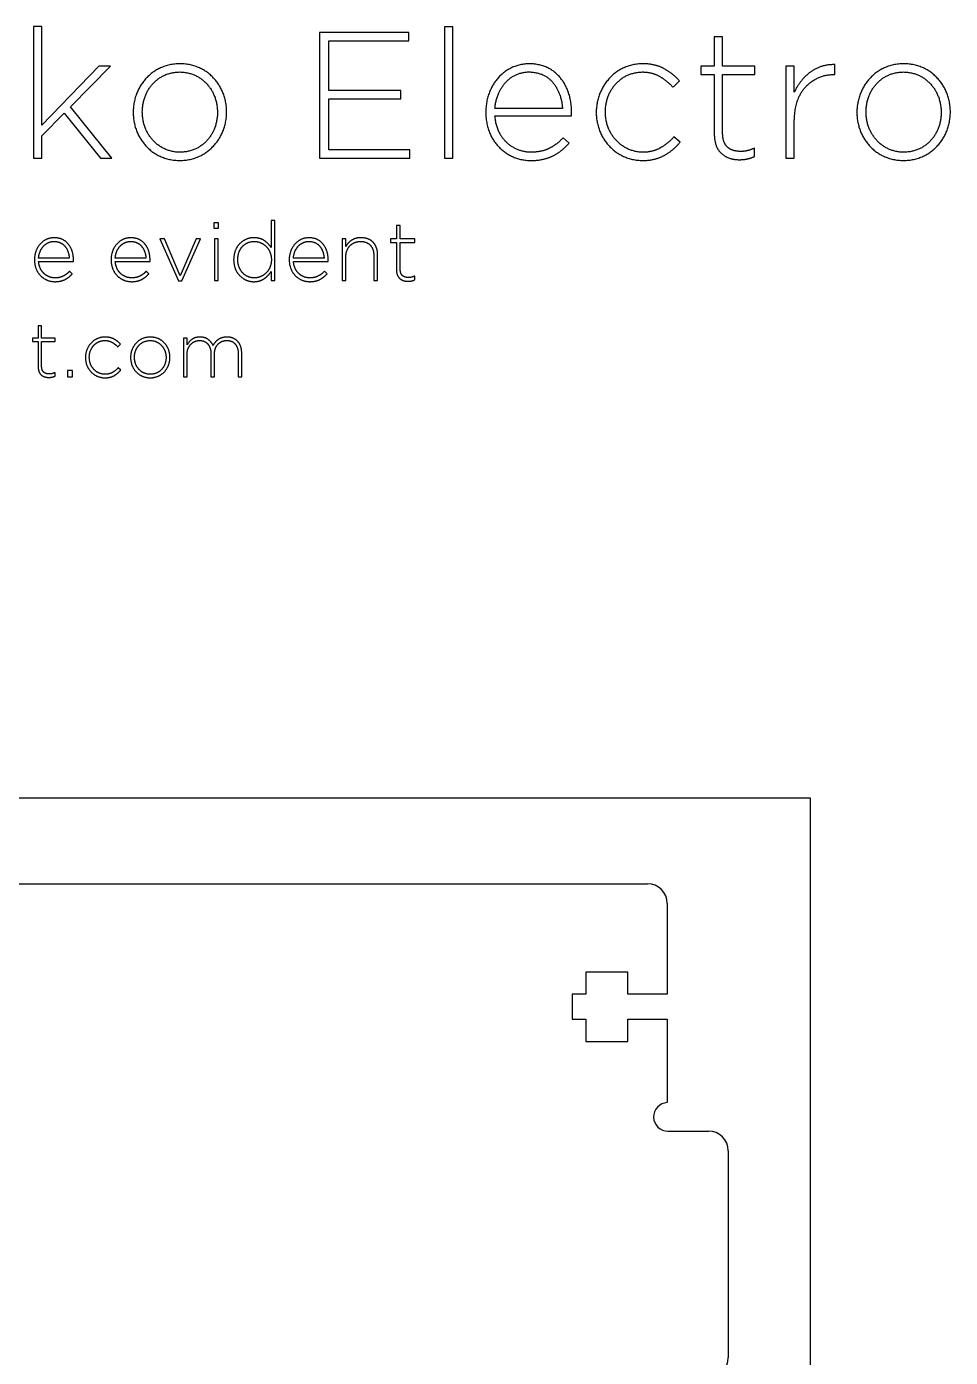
# Model space of a CAD drawing. Header units: millimetres. Extents: x -7 to 1784, y -327 to 394.
# Drawn here: x 164.5 to 300.6, y 197.6 to 393.6 of the extents above; entities that cross this region are included whole.
import ezdxf

# ---------------------------------------------------------------- set-up
doc = ezdxf.new("R2010")
doc.units = ezdxf.units.MM
doc.header["$MEASUREMENT"] = 0
for name, color, linetype, true_color in [('Attribution', 18, 'Continuous', 0x000000), ('Material', 18, 'Continuous', 0x000000), ('Profile outside 6mm deep', 12, 'Continuous', 0xc80000)]:
    doc.layers.add(name, color=color, linetype=linetype, true_color=true_color)

msp = doc.modelspace()

# ---------------------------------------------------------------- linework, layer by layer
at = {"layer": 'Attribution'}
for p, q in [((165.58, 393.64), (165.58, 374.28)), ((166.8, 393.64), (165.58, 393.64)), ((166.8, 379.14), (166.8, 393.64)), ((207.69, 392.78), (207.69, 374.28)), ((220.86, 392.78), (207.69, 392.78)), ((220.86, 391.55), (220.86, 392.78)), ((226.08, 393.63), (226.08, 374.28)), ((227.31, 393.63), (226.08, 393.63)), ((227.31, 374.28), (227.31, 393.63)), ((265.83, 392.12), (265.83, 387.8)), ((267.06, 392.12), (265.83, 392.12)), ((267.06, 387.8), (267.06, 392.12)), ((209.04, 391.55), (220.86, 391.55)), ((209.04, 384.21), (209.04, 391.55)), ((175.18, 387.81), (166.8, 379.14)), ((170.99, 381.81), (176.9, 387.81)), ((176.9, 387.81), (175.18, 387.81)), ((263.87, 387.8), (263.87, 386.59)), ((265.83, 387.8), (263.87, 387.8)), ((263.87, 386.59), (265.83, 386.59)), ((265.83, 386.59), (265.83, 377.75)), ((271.81, 387.8), (267.06, 387.8)), ((267.06, 386.59), (271.81, 386.59)), ((267.06, 377.88), (267.06, 386.59)), ((271.81, 386.59), (271.81, 387.8)), ((276.39, 387.81), (276.39, 374.28)), ((277.62, 387.81), (276.39, 387.81)), ((277.62, 383.97), (277.62, 387.81)), ((283.48, 386.59), (283.61, 386.59)), ((283.61, 386.59), (283.61, 388.04)), ((219.67, 384.21), (209.04, 384.21)), ((219.67, 382.98), (219.67, 384.21)), ((259.76, 384.71), (260.69, 385.67)), ((209.04, 382.98), (219.67, 382.98)), ((209.04, 375.51), (209.04, 382.98)), ((166.8, 377.57), (170.09, 380.89)), ((170.09, 380.89), (175.44, 374.28)), ((177.09, 374.28), (170.99, 381.81)), ((180.24, 381.04), (180.24, 380.99)), ((181.59, 381.04), (181.59, 381.1)), ((192.66, 381.04), (192.66, 380.99)), ((194.01, 381.04), (194.01, 381.1)), ((232.17, 381.02), (232.17, 380.97)), ((243.47, 381.6), (233.52, 381.6)), ((233.52, 380.49), (244.8, 380.49)), ((248.44, 381.04), (248.44, 380.99)), ((249.79, 381.04), (249.79, 381.1)), ((286.83, 381.04), (286.83, 380.99)), ((288.18, 381.04), (288.18, 381.1)), ((299.25, 381.04), (299.25, 380.99)), ((300.61, 381.04), (300.61, 381.1)), ((277.62, 374.28), (277.62, 379.83)), ((166.8, 374.28), (166.8, 377.57)), ((244.44, 376.47), (243.57, 377.27)), ((260.79, 376.6), (259.89, 377.41)), ((221, 375.51), (209.04, 375.51)), ((221, 374.28), (221, 375.51)), ((271.75, 374.51), (271.75, 375.73)), ((165.58, 374.28), (166.8, 374.28)), ((175.44, 374.28), (177.09, 374.28)), ((207.69, 374.28), (221, 374.28)), ((226.08, 374.28), (227.31, 374.28)), ((276.39, 374.28), (277.62, 374.28)), ((192.11, 364.76), (192.11, 363.97)), ((192.83, 364.76), (192.11, 364.76)), ((192.83, 363.97), (192.83, 364.76)), ((200.57, 365.06), (200.57, 361.09)), ((201.13, 365.06), (200.57, 365.06)), ((201.13, 356.24), (201.13, 365.06)), ((192.11, 363.97), (192.83, 363.97)), ((219.02, 364.34), (219.02, 362.38)), ((219.58, 364.34), (219.02, 364.34)), ((219.58, 362.38), (219.58, 364.34)), ((184.16, 362.39), (186.91, 356.19)), ((184.84, 362.39), (184.16, 362.39)), ((187.17, 356.91), (184.84, 362.39)), ((189.51, 362.39), (187.17, 356.91)), ((187.42, 356.19), (190.18, 362.39)), ((190.18, 362.39), (189.51, 362.39)), ((192.22, 362.39), (192.22, 356.24)), ((192.78, 362.39), (192.22, 362.39)), ((192.78, 356.24), (192.78, 362.39)), ((211.01, 362.39), (211.01, 356.24)), ((211.57, 362.39), (211.01, 362.39)), ((211.57, 361.25), (211.57, 362.39)), ((218.13, 362.38), (218.13, 361.83)), ((219.02, 362.38), (218.13, 362.38)), ((218.13, 361.83), (219.02, 361.83)), ((219.02, 361.83), (219.02, 357.82)), ((221.73, 362.38), (219.58, 362.38)), ((219.58, 361.83), (221.73, 361.83)), ((219.58, 357.88), (219.58, 361.83)), ((221.73, 361.83), (221.73, 362.38)), ((165.7, 359.3), (165.7, 359.28)), ((170.83, 359.56), (166.31, 359.56)), ((166.31, 359.06), (171.44, 359.06)), ((176.98, 359.3), (176.98, 359.28)), ((182.12, 359.56), (177.6, 359.56)), ((177.6, 359.06), (182.72, 359.06)), ((195.04, 359.33), (195.04, 359.31)), ((195.65, 359.31), (195.65, 359.34)), ((200.6, 359.33), (200.6, 359.3)), ((203.22, 359.3), (203.22, 359.28)), ((208.36, 359.56), (203.84, 359.56)), ((203.84, 359.06), (208.96, 359.06)), ((211.57, 356.24), (211.57, 359.8)), ((215.69, 359.9), (215.69, 356.24)), ((216.25, 356.24), (216.25, 360.01)), ((171.27, 357.23), (170.88, 357.6)), ((182.56, 357.23), (182.16, 357.6)), ((200.57, 357.59), (200.57, 356.24)), ((208.8, 357.23), (208.4, 357.6)), ((221.71, 356.35), (221.71, 356.9)), ((186.91, 356.19), (187.42, 356.19)), ((192.22, 356.24), (192.78, 356.24)), ((200.57, 356.24), (201.13, 356.24)), ((211.01, 356.24), (211.57, 356.24)), ((215.69, 356.24), (216.25, 356.24)), ((166.25, 349.58), (166.25, 347.76)), ((166.76, 349.58), (166.25, 349.58)), ((166.76, 347.76), (166.76, 349.58)), ((165.42, 347.76), (165.42, 347.26)), ((166.25, 347.76), (165.42, 347.76)), ((165.42, 347.26), (166.25, 347.26)), ((166.25, 347.26), (166.25, 343.53)), ((168.76, 347.76), (166.76, 347.76)), ((166.76, 347.26), (168.76, 347.26)), ((166.76, 343.59), (166.76, 347.26)), ((168.76, 347.26), (168.76, 347.76)), ((187.66, 347.77), (187.66, 342.07)), ((188.17, 347.77), (187.66, 347.77)), ((188.17, 346.76), (188.17, 347.77)), ((177.98, 346.46), (178.37, 346.87)), ((188.17, 342.07), (188.17, 345.36)), ((191.69, 345.5), (191.69, 342.07)), ((192.2, 342.07), (192.2, 345.4)), ((195.72, 345.46), (195.72, 342.07)), ((196.23, 342.07), (196.23, 345.53)), ((170.59, 343.01), (170.59, 342.07)), ((171.32, 343.01), (170.59, 343.01)), ((171.32, 342.07), (171.32, 343.01)), ((173.21, 344.92), (173.21, 344.9)), ((173.78, 344.92), (173.78, 344.94)), ((178.41, 343.05), (178.03, 343.39)), ((179.86, 344.92), (179.86, 344.9)), ((180.43, 344.92), (180.43, 344.94)), ((185.09, 344.92), (185.09, 344.9)), ((185.66, 344.92), (185.66, 344.94)), ((168.74, 342.17), (168.74, 342.68)), ((170.59, 342.07), (171.32, 342.07)), ((187.66, 342.07), (188.17, 342.07)), ((191.69, 342.07), (192.2, 342.07)), ((195.72, 342.07), (196.23, 342.07))]:
    msp.add_line(p, q, dxfattribs=at)
for points in [[(187.15, 388.18), (184.08, 388.09), (182.18, 386.05)], [(192.08, 386.07), (190.2, 388.09), (187.15, 388.18)], [(238.62, 388.17), (235.78, 388.09), (234, 386.08)], [(243.16, 386.1), (241.52, 388.1), (238.62, 388.17)], [(255.28, 388.18), (252.31, 388.09), (250.41, 386.05)], [(258.46, 387.43), (257.17, 388.15), (255.28, 388.18)], [(293.74, 388.18), (290.67, 388.09), (288.78, 386.05)], [(298.67, 386.07), (296.8, 388.09), (293.74, 388.18)], [(183.14, 385.23), (184.65, 386.89), (187.1, 386.96)], [(187.1, 386.96), (189.5, 386.9), (191.05, 385.24)], [(235.11, 385.43), (236.49, 386.92), (238.56, 386.97)], [(238.56, 386.97), (240.91, 386.89), (242.12, 385.33)], [(251.37, 385.25), (252.89, 386.9), (255.25, 386.96)], [(255.25, 386.96), (256.75, 386.93), (257.82, 386.29)], [(257.82, 386.29), (258.9, 385.64), (259.76, 384.71)], [(260.69, 385.67), (259.75, 386.71), (258.46, 387.43)], [(280.01, 386.95), (278.44, 385.82), (277.62, 383.97)], [(279.38, 384.86), (281.06, 386.58), (283.48, 386.59)], [(283.61, 388.04), (281.58, 388.09), (280.01, 386.95)], [(289.73, 385.23), (291.24, 386.89), (293.69, 386.96)], [(293.69, 386.96), (296.09, 386.9), (297.64, 385.24)], [(182.18, 386.05), (180.29, 384), (180.24, 381.04)], [(181.59, 381.1), (181.63, 383.57), (183.14, 385.23)], [(191.05, 385.24), (192.61, 383.57), (192.66, 381.04)], [(194.01, 381.1), (193.96, 384.05), (192.08, 386.07)], [(234, 386.08), (232.22, 384.07), (232.17, 381.02)], [(233.52, 381.6), (233.74, 383.94), (235.11, 385.43)], [(242.12, 385.33), (243.34, 383.76), (243.47, 381.6)], [(244.82, 380.99), (244.8, 384.1), (243.16, 386.1)], [(250.41, 386.05), (248.51, 384), (248.44, 381.04)], [(249.79, 381.1), (249.85, 383.61), (251.37, 385.25)], [(277.62, 379.83), (277.69, 383.14), (279.38, 384.86)], [(288.78, 386.05), (286.89, 384), (286.83, 381.04)], [(288.18, 381.1), (288.23, 383.57), (289.73, 385.23)], [(297.64, 385.24), (299.2, 383.57), (299.25, 381.04)], [(300.61, 381.1), (300.55, 384.05), (298.67, 386.07)], [(180.24, 380.99), (180.29, 378.04), (182.17, 376.02)], [(183.2, 376.85), (181.64, 378.52), (181.59, 381.04)], [(192.66, 380.99), (192.62, 378.52), (191.11, 376.86)], [(192.06, 376.04), (193.96, 378.09), (194.01, 381.04)], [(232.17, 380.97), (232.25, 377.77), (234.15, 375.86)], [(235.29, 376.54), (233.76, 377.94), (233.52, 380.49)], [(244.8, 380.49), (244.82, 380.64), (244.82, 380.73)], [(244.82, 380.73), (244.82, 380.83), (244.82, 380.99)], [(248.44, 380.99), (248.5, 378.04), (250.4, 376.02)], [(251.41, 376.85), (249.85, 378.52), (249.79, 381.04)], [(286.83, 380.99), (286.88, 378.04), (288.76, 376.02)], [(289.79, 376.85), (288.24, 378.52), (288.18, 381.04)], [(299.25, 380.99), (299.21, 378.52), (297.7, 376.86)], [(298.66, 376.04), (300.55, 378.09), (300.61, 381.04)], [(187.15, 375.13), (184.75, 375.19), (183.2, 376.85)], [(191.11, 376.86), (189.6, 375.2), (187.15, 375.13)], [(238.88, 375.13), (236.81, 375.15), (235.29, 376.54)], [(243.57, 377.27), (242.74, 376.35), (241.6, 375.75)], [(242.12, 374.63), (243.45, 375.33), (244.44, 376.47)], [(255.36, 375.13), (252.98, 375.19), (251.41, 376.85)], [(259.89, 377.41), (259.04, 376.42), (257.91, 375.79)], [(258.45, 374.67), (259.78, 375.4), (260.79, 376.6)], [(265.83, 377.75), (265.87, 375.83), (266.91, 374.93)], [(267.83, 375.84), (267.08, 376.45), (267.06, 377.88)], [(293.74, 375.13), (291.35, 375.19), (289.79, 376.85)], [(297.7, 376.86), (296.19, 375.2), (293.74, 375.13)], [(182.17, 376.02), (184.04, 374), (187.1, 373.91)], [(187.1, 373.91), (190.17, 374), (192.06, 376.04)], [(234.15, 375.86), (236.05, 373.96), (238.83, 373.91)], [(238.83, 373.91), (240.78, 373.93), (242.12, 374.63)], [(241.6, 375.75), (240.46, 375.15), (238.88, 375.13)], [(250.4, 376.02), (252.29, 374), (255.28, 373.91)], [(255.28, 373.91), (257.13, 373.93), (258.45, 374.67)], [(257.91, 375.79), (256.79, 375.15), (255.36, 375.13)], [(266.91, 374.93), (267.95, 374.03), (269.55, 374.04)], [(269.76, 375.26), (268.57, 375.24), (267.83, 375.84)], [(270.72, 375.37), (270.25, 375.25), (269.76, 375.26)], [(270.71, 374.16), (271.24, 374.28), (271.75, 374.51)], [(271.75, 375.73), (271.19, 375.48), (270.72, 375.37)], [(288.76, 376.02), (290.64, 374), (293.69, 373.91)], [(293.69, 373.91), (296.77, 374), (298.66, 376.04)], [(269.55, 374.04), (270.18, 374.04), (270.71, 374.16)], [(166.53, 361.6), (165.72, 360.69), (165.7, 359.3)], [(166.31, 359.56), (166.41, 360.63), (167.04, 361.31)], [(168.63, 362.55), (167.34, 362.52), (166.53, 361.6)], [(167.04, 361.31), (167.66, 361.98), (168.6, 362)], [(168.6, 362), (169.67, 361.97), (170.22, 361.26)], [(170.69, 361.61), (169.95, 362.52), (168.63, 362.55)], [(170.22, 361.26), (170.77, 360.55), (170.83, 359.56)], [(171.45, 359.29), (171.43, 360.7), (170.69, 361.61)], [(177.82, 361.6), (177.01, 360.69), (176.98, 359.3)], [(177.6, 359.56), (177.7, 360.63), (178.32, 361.31)], [(179.91, 362.55), (178.63, 362.52), (177.82, 361.6)], [(178.32, 361.31), (178.95, 361.98), (179.89, 362)], [(179.89, 362), (180.96, 361.97), (181.51, 361.26)], [(181.98, 361.61), (181.23, 362.52), (179.91, 362.55)], [(181.51, 361.26), (182.06, 360.55), (182.12, 359.56)], [(182.73, 359.29), (182.72, 360.7), (181.98, 361.61)], [(195.97, 361.7), (195.09, 360.85), (195.04, 359.33)], [(195.65, 359.34), (195.68, 360.6), (196.36, 361.29)], [(198.02, 362.55), (196.86, 362.54), (195.97, 361.7)], [(196.36, 361.29), (197.05, 361.99), (198.08, 362)], [(199.57, 362.11), (198.95, 362.54), (198.02, 362.55)], [(198.08, 362), (199.08, 361.98), (199.83, 361.26)], [(200.57, 361.09), (200.19, 361.69), (199.57, 362.11)], [(199.83, 361.26), (200.57, 360.54), (200.6, 359.33)], [(204.06, 361.6), (203.25, 360.69), (203.22, 359.3)], [(203.84, 359.56), (203.94, 360.63), (204.56, 361.31)], [(206.15, 362.55), (204.86, 362.52), (204.06, 361.6)], [(204.56, 361.31), (205.19, 361.98), (206.13, 362)], [(206.13, 362), (207.19, 361.97), (207.75, 361.26)], [(208.21, 361.61), (207.47, 362.52), (206.15, 362.55)], [(207.75, 361.26), (208.3, 360.55), (208.36, 359.56)], [(208.97, 359.29), (208.96, 360.7), (208.21, 361.61)], [(212.42, 362.17), (211.87, 361.81), (211.57, 361.25)], [(211.57, 359.8), (211.59, 360.78), (212.19, 361.38)], [(212.19, 361.38), (212.79, 361.99), (213.72, 362)], [(213.81, 362.55), (212.96, 362.54), (212.42, 362.17)], [(213.72, 362), (214.67, 361.99), (215.18, 361.43)], [(215.62, 361.83), (214.99, 362.53), (213.81, 362.55)], [(215.18, 361.43), (215.69, 360.86), (215.69, 359.9)], [(216.25, 360.01), (216.24, 361.14), (215.62, 361.83)], [(165.7, 359.28), (165.73, 357.82), (166.6, 356.96)], [(167.11, 357.27), (166.42, 357.9), (166.31, 359.06)], [(171.44, 359.06), (171.44, 359.13), (171.45, 359.17)], [(171.45, 359.17), (171.45, 359.22), (171.45, 359.29)], [(176.98, 359.28), (177.02, 357.82), (177.88, 356.96)], [(178.4, 357.27), (177.71, 357.9), (177.6, 359.06)], [(182.72, 359.06), (182.73, 359.13), (182.73, 359.17)], [(182.73, 359.17), (182.73, 359.22), (182.73, 359.29)], [(195.04, 359.31), (195.09, 357.76), (195.97, 356.92)], [(196.38, 357.36), (195.68, 358.07), (195.65, 359.31)], [(200.6, 359.3), (200.57, 358.09), (199.83, 357.37)], [(203.22, 359.28), (203.26, 357.82), (204.12, 356.96)], [(204.64, 357.27), (203.95, 357.9), (203.84, 359.06)], [(208.96, 359.06), (208.97, 359.13), (208.97, 359.17)], [(208.97, 359.17), (208.97, 359.22), (208.97, 359.29)], [(166.6, 356.96), (167.46, 356.1), (168.72, 356.07)], [(168.75, 356.63), (167.81, 356.64), (167.11, 357.27)], [(169.98, 356.91), (169.47, 356.64), (168.75, 356.63)], [(170.88, 357.6), (170.5, 357.18), (169.98, 356.91)], [(170.22, 356.4), (170.83, 356.72), (171.27, 357.23)], [(177.88, 356.96), (178.75, 356.1), (180.01, 356.07)], [(180.03, 356.63), (179.09, 356.64), (178.4, 357.27)], [(181.27, 356.91), (180.75, 356.64), (180.03, 356.63)], [(182.16, 357.6), (181.79, 357.18), (181.27, 356.91)], [(181.5, 356.4), (182.11, 356.72), (182.56, 357.23)], [(195.97, 356.92), (196.86, 356.08), (198.02, 356.07)], [(198.08, 356.63), (197.08, 356.64), (196.38, 357.36)], [(199.83, 357.37), (199.08, 356.65), (198.08, 356.63)], [(199.56, 356.53), (200.18, 356.96), (200.57, 357.59)], [(204.12, 356.96), (204.99, 356.1), (206.25, 356.07)], [(206.27, 356.63), (205.33, 356.64), (204.64, 357.27)], [(207.51, 356.91), (206.99, 356.64), (206.27, 356.63)], [(208.4, 357.6), (208.03, 357.18), (207.51, 356.91)], [(207.74, 356.4), (208.35, 356.72), (208.8, 357.23)], [(219.02, 357.82), (219.04, 356.94), (219.51, 356.54)], [(219.93, 356.95), (219.59, 357.22), (219.58, 357.88)], [(220.81, 356.68), (220.26, 356.68), (219.93, 356.95)], [(221.24, 356.73), (221.03, 356.68), (220.81, 356.68)], [(221.71, 356.9), (221.45, 356.78), (221.24, 356.73)], [(168.72, 356.07), (169.61, 356.08), (170.22, 356.4)], [(180.01, 356.07), (180.9, 356.08), (181.5, 356.4)], [(198.02, 356.07), (198.94, 356.09), (199.56, 356.53)], [(206.25, 356.07), (207.13, 356.08), (207.74, 356.4)], [(219.51, 356.54), (219.98, 356.13), (220.71, 356.13)], [(220.71, 356.13), (221, 356.13), (221.24, 356.18)], [(221.24, 356.18), (221.48, 356.24), (221.71, 356.35)], [(174.04, 347.03), (173.24, 346.16), (173.21, 344.92)], [(176.09, 347.92), (174.84, 347.89), (174.04, 347.03)], [(174.44, 346.69), (175.08, 347.39), (176.08, 347.41)], [(176.08, 347.41), (176.71, 347.4), (177.16, 347.13)], [(177.43, 347.61), (176.89, 347.91), (176.09, 347.92)], [(177.16, 347.13), (177.62, 346.86), (177.98, 346.46)], [(178.37, 346.87), (177.97, 347.31), (177.43, 347.61)], [(180.68, 347.03), (179.88, 346.16), (179.86, 344.92)], [(182.77, 347.92), (181.47, 347.89), (180.68, 347.03)], [(181.08, 346.68), (181.72, 347.38), (182.75, 347.41)], [(182.75, 347.41), (183.76, 347.38), (184.41, 346.68)], [(184.85, 347.04), (184.06, 347.89), (182.77, 347.92)], [(185.66, 344.94), (185.64, 346.19), (184.85, 347.04)], [(188.89, 347.57), (188.44, 347.23), (188.17, 346.76)], [(188.71, 346.82), (189.22, 347.39), (190.01, 347.41)], [(190.09, 347.92), (189.33, 347.9), (188.89, 347.57)], [(190.01, 347.41), (190.79, 347.41), (191.23, 346.9)], [(191.31, 347.55), (190.84, 347.91), (190.09, 347.92)], [(192, 346.69), (191.78, 347.2), (191.31, 347.55)], [(192.76, 347.54), (192.27, 347.18), (192, 346.69)], [(192.75, 346.88), (193.27, 347.41), (194.02, 347.41)], [(194.06, 347.92), (193.26, 347.9), (192.76, 347.54)], [(194.02, 347.41), (194.82, 347.41), (195.26, 346.9)], [(195.66, 347.26), (195.09, 347.91), (194.06, 347.92)], [(196.23, 345.53), (196.23, 346.62), (195.66, 347.26)], [(173.78, 344.94), (173.8, 346), (174.44, 346.69)], [(180.43, 344.94), (180.44, 345.98), (181.08, 346.68)], [(184.41, 346.68), (185.07, 345.98), (185.09, 344.92)], [(188.17, 345.36), (188.19, 346.25), (188.71, 346.82)], [(191.23, 346.9), (191.68, 346.4), (191.69, 345.5)], [(192.2, 345.4), (192.23, 346.36), (192.75, 346.88)], [(195.26, 346.9), (195.71, 346.4), (195.72, 345.46)], [(166.25, 343.53), (166.26, 342.72), (166.7, 342.34)], [(167.09, 342.73), (166.77, 342.98), (166.76, 343.59)], [(173.21, 344.9), (173.23, 343.65), (174.03, 342.8)], [(174.46, 343.15), (173.8, 343.85), (173.78, 344.92)], [(176.12, 342.43), (175.12, 342.45), (174.46, 343.15)], [(178.03, 343.39), (177.67, 342.97), (177.2, 342.7)], [(177.43, 342.23), (177.98, 342.54), (178.41, 343.05)], [(179.86, 344.9), (179.88, 343.65), (180.67, 342.8)], [(181.1, 343.15), (180.45, 343.85), (180.43, 344.92)], [(182.77, 342.43), (181.76, 342.45), (181.1, 343.15)], [(184.44, 343.16), (183.8, 342.46), (182.77, 342.43)], [(185.09, 344.9), (185.07, 343.85), (184.44, 343.16)], [(184.84, 342.81), (185.64, 343.67), (185.66, 344.92)], [(166.7, 342.34), (167.14, 341.96), (167.81, 341.97)], [(167.9, 342.48), (167.4, 342.47), (167.09, 342.73)], [(167.81, 341.97), (168.08, 341.97), (168.3, 342.02)], [(168.3, 342.53), (168.11, 342.48), (167.9, 342.48)], [(168.74, 342.68), (168.5, 342.57), (168.3, 342.53)], [(168.3, 342.02), (168.53, 342.07), (168.74, 342.17)], [(174.03, 342.8), (174.83, 341.95), (176.09, 341.91)], [(176.09, 341.91), (176.87, 341.92), (177.43, 342.23)], [(177.2, 342.7), (176.72, 342.44), (176.12, 342.43)], [(180.67, 342.8), (181.46, 341.95), (182.75, 341.91)], [(182.75, 341.91), (184.04, 341.95), (184.84, 342.81)]]:
    msp.add_open_spline(points, degree=2, dxfattribs=at)
at = {"layer": 'Material'}
msp.add_lwpolyline([(0, 0), (280, 0), (280, 280), (0, 280), (0, 0)], dxfattribs=at)
at = {"layer": 'Profile outside 6mm deep'}
for p, q in [((24, 267.4), (256, 267.4)), ((259, 230.97), (265, 230.97)), ((267.9, 228.07), (267.9, 197.64))]:
    msp.add_line(p, q, dxfattribs=at)
msp.add_lwpolyline([(258.9, 264.5), (258.9, 251.14), (253.1, 251.14), (253.1, 254.39), (246.9, 254.39), (246.9, 251.14), (244.9, 251.14), (244.9, 247.44), (246.9, 247.44), (246.9, 244.19), (253.1, 244.19), (253.1, 247.44), (258.9, 247.44), (258.9, 235.17)], dxfattribs=at)
for centre, radius, start, end in [((256, 264.5), 2.9, 0, 90), ((259, 233.07), 2.1, 92.7294, 270), ((265, 228.07), 2.9, 0, 90), ((265, 197.64), 2.9, 270, 360)]:
    msp.add_arc(centre, radius, start, end, dxfattribs=at)

doc.saveas('drawing.dxf')
